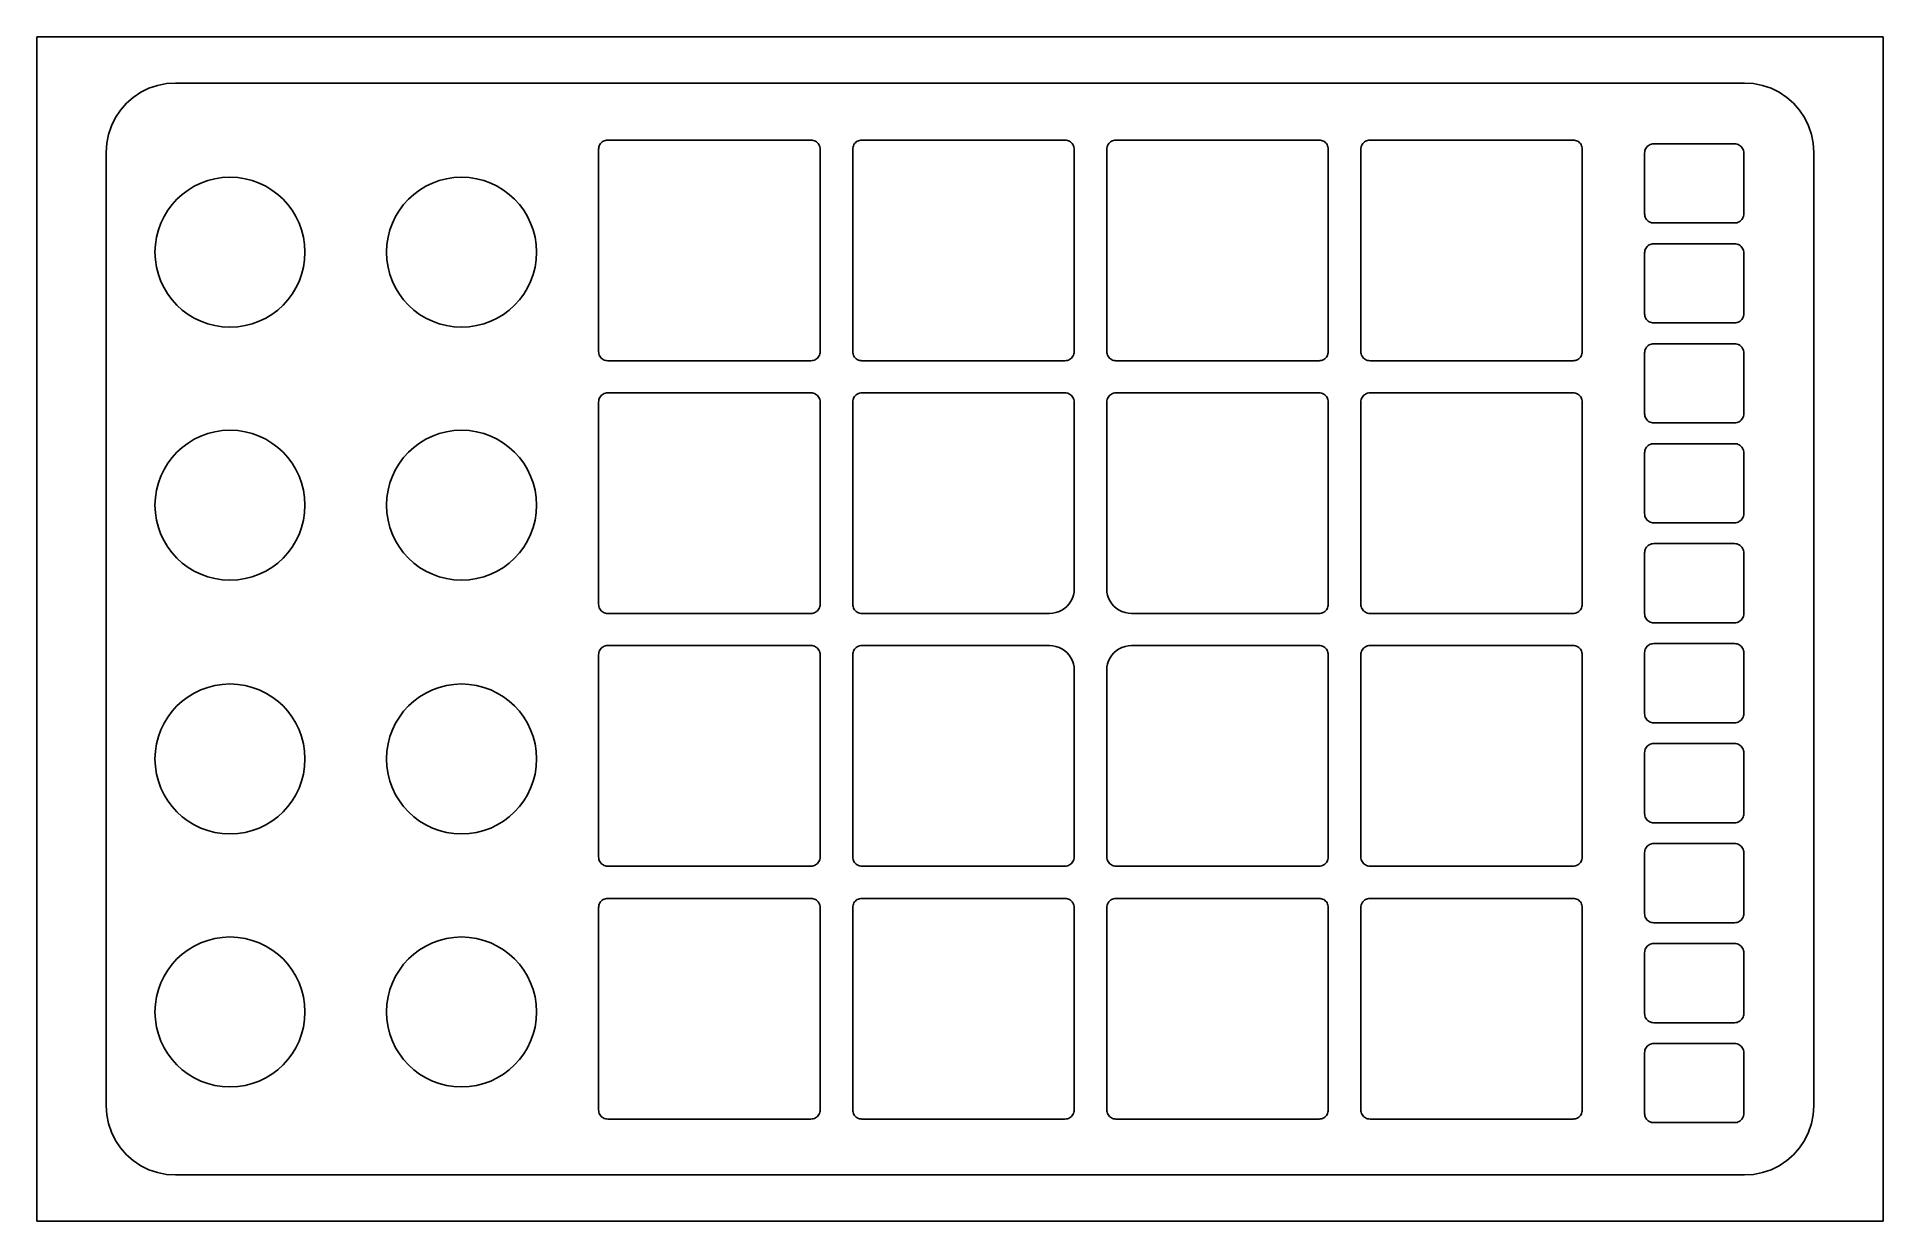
# Model space of a CAD drawing. Header units: millimetres. Extents: x 0 to 240, y 0 to 154.
import ezdxf

# ---------------------------------------------------------------- set-up
doc = ezdxf.new("R2010")
doc.units = ezdxf.units.MM

msp = doc.modelspace()

# ---------------------------------------------------------------- linework, layer by layer
at = {"layer": 'ALIGN_FRAME', "color": 5}
msp.add_lwpolyline([(0, 154), (240, 154), (240, 0), (0, 0)], close=True, dxfattribs=at)
at = {"layer": 'CUT', "color": 1}
for points in [[(9, 139), (9.077, 140.1747), (9.3067, 141.3294), (9.6851, 142.4442), (10.2058, 143.5), (10.8598, 144.4789), (11.636, 145.364), (12.5211, 146.1402), (13.5, 146.7942), (14.5558, 147.3149), (15.6706, 147.6933), (16.8253, 147.923), (18, 148), (222, 148), (223.1747, 147.923), (224.3294, 147.6933), (225.4442, 147.3149), (226.5, 146.7942), (227.4789, 146.1402), (228.364, 145.364), (229.1402, 144.4789), (229.7942, 143.5), (230.3149, 142.4442), (230.6933, 141.3294), (230.923, 140.1747), (231, 139), (231, 15), (230.923, 13.8253), (230.6933, 12.6706), (230.3149, 11.5558), (229.7942, 10.5), (229.1402, 9.5211), (228.364, 8.636), (227.4789, 7.8598), (226.5, 7.2058), (225.4442, 6.6851), (224.3294, 6.3067), (223.1747, 6.077), (222, 6), (18, 6), (16.8253, 6.077), (15.6706, 6.3067), (14.5558, 6.6851), (13.5, 7.2058), (12.5211, 7.8598), (11.636, 8.636), (10.8598, 9.5211), (10.2058, 10.5), (9.6851, 11.5558), (9.3067, 12.6706), (9.077, 13.8253), (9, 15)], [(73.02, 139.39), (73.0303, 139.5466), (73.0609, 139.7006), (73.1113, 139.8492), (73.1808, 139.99), (73.268, 140.1205), (73.3715, 140.2385), (73.4895, 140.342), (73.62, 140.4292), (73.7608, 140.4987), (73.9094, 140.5491), (74.0634, 140.5797), (74.22, 140.59), (100.62, 140.59), (100.7766, 140.5797), (100.9306, 140.5491), (101.0792, 140.4987), (101.22, 140.4292), (101.3505, 140.342), (101.4685, 140.2385), (101.572, 140.1205), (101.6592, 139.99), (101.7287, 139.8492), (101.7791, 139.7006), (101.8097, 139.5466), (101.82, 139.39), (101.82, 113.09), (101.8097, 112.9334), (101.7791, 112.7794), (101.7287, 112.6308), (101.6592, 112.49), (101.572, 112.3595), (101.4685, 112.2415), (101.3505, 112.138), (101.22, 112.0508), (101.0792, 111.9813), (100.9306, 111.9309), (100.7766, 111.9003), (100.62, 111.89), (74.22, 111.89), (74.0634, 111.9003), (73.9094, 111.9309), (73.7608, 111.9813), (73.62, 112.0508), (73.4895, 112.138), (73.3715, 112.2415), (73.268, 112.3595), (73.1808, 112.49), (73.1113, 112.6308), (73.0609, 112.7794), (73.0303, 112.9334), (73.02, 113.09)], [(106.05, 139.39), (106.0603, 139.5466), (106.0909, 139.7006), (106.1413, 139.8492), (106.2108, 139.99), (106.298, 140.1205), (106.4015, 140.2385), (106.5195, 140.342), (106.65, 140.4292), (106.7908, 140.4987), (106.9394, 140.5491), (107.0934, 140.5797), (107.25, 140.59), (133.65, 140.59), (133.8066, 140.5797), (133.9606, 140.5491), (134.1092, 140.4987), (134.25, 140.4292), (134.3805, 140.342), (134.4985, 140.2385), (134.602, 140.1205), (134.6892, 139.99), (134.7587, 139.8492), (134.8091, 139.7006), (134.8397, 139.5466), (134.85, 139.39), (134.85, 113.09), (134.8397, 112.9334), (134.8091, 112.7794), (134.7587, 112.6308), (134.6892, 112.49), (134.602, 112.3595), (134.4985, 112.2415), (134.3805, 112.138), (134.25, 112.0508), (134.1092, 111.9813), (133.9606, 111.9309), (133.8066, 111.9003), (133.65, 111.89), (107.25, 111.89), (107.0934, 111.9003), (106.9394, 111.9309), (106.7908, 111.9813), (106.65, 112.0508), (106.5195, 112.138), (106.4015, 112.2415), (106.298, 112.3595), (106.2108, 112.49), (106.1413, 112.6308), (106.0909, 112.7794), (106.0603, 112.9334), (106.05, 113.09)], [(139.08, 139.39), (139.0903, 139.5466), (139.1209, 139.7006), (139.1713, 139.8492), (139.2408, 139.99), (139.328, 140.1205), (139.4315, 140.2385), (139.5495, 140.342), (139.68, 140.4292), (139.8208, 140.4987), (139.9694, 140.5491), (140.1234, 140.5797), (140.28, 140.59), (166.68, 140.59), (166.8366, 140.5797), (166.9906, 140.5491), (167.1392, 140.4987), (167.28, 140.4292), (167.4105, 140.342), (167.5285, 140.2385), (167.632, 140.1205), (167.7192, 139.99), (167.7887, 139.8492), (167.8391, 139.7006), (167.8697, 139.5466), (167.88, 139.39), (167.88, 113.09), (167.8697, 112.9334), (167.8391, 112.7794), (167.7887, 112.6308), (167.7192, 112.49), (167.632, 112.3595), (167.5285, 112.2415), (167.4105, 112.138), (167.28, 112.0508), (167.1392, 111.9813), (166.9906, 111.9309), (166.8366, 111.9003), (166.68, 111.89), (140.28, 111.89), (140.1234, 111.9003), (139.9694, 111.9309), (139.8208, 111.9813), (139.68, 112.0508), (139.5495, 112.138), (139.4315, 112.2415), (139.328, 112.3595), (139.2408, 112.49), (139.1713, 112.6308), (139.1209, 112.7794), (139.0903, 112.9334), (139.08, 113.09)], [(172.1, 139.39), (172.1103, 139.5466), (172.1409, 139.7006), (172.1913, 139.8492), (172.2608, 139.99), (172.348, 140.1205), (172.4515, 140.2385), (172.5695, 140.342), (172.7, 140.4292), (172.8408, 140.4987), (172.9894, 140.5491), (173.1434, 140.5797), (173.3, 140.59), (199.7, 140.59), (199.8566, 140.5797), (200.0106, 140.5491), (200.1592, 140.4987), (200.3, 140.4292), (200.4305, 140.342), (200.5485, 140.2385), (200.652, 140.1205), (200.7392, 139.99), (200.8087, 139.8492), (200.8591, 139.7006), (200.8897, 139.5466), (200.9, 139.39), (200.9, 113.09), (200.8897, 112.9334), (200.8591, 112.7794), (200.8087, 112.6308), (200.7392, 112.49), (200.652, 112.3595), (200.5485, 112.2415), (200.4305, 112.138), (200.3, 112.0508), (200.1592, 111.9813), (200.0106, 111.9309), (199.8566, 111.9003), (199.7, 111.89), (173.3, 111.89), (173.1434, 111.9003), (172.9894, 111.9309), (172.8408, 111.9813), (172.7, 112.0508), (172.5695, 112.138), (172.4515, 112.2415), (172.348, 112.3595), (172.2608, 112.49), (172.1913, 112.6308), (172.1409, 112.7794), (172.1103, 112.9334), (172.1, 113.09)], [(209, 138.9), (209.0103, 139.0566), (209.0409, 139.2106), (209.0913, 139.3592), (209.1608, 139.5), (209.248, 139.6305), (209.3515, 139.7485), (209.4695, 139.852), (209.6, 139.9392), (209.7408, 140.0087), (209.8894, 140.0591), (210.0434, 140.0897), (210.2, 140.1), (220.7, 140.1), (220.8566, 140.0897), (221.0106, 140.0591), (221.1592, 140.0087), (221.3, 139.9392), (221.4305, 139.852), (221.5485, 139.7485), (221.652, 139.6305), (221.7392, 139.5), (221.8087, 139.3592), (221.8591, 139.2106), (221.8897, 139.0566), (221.9, 138.9), (221.9, 131), (221.8897, 130.8434), (221.8591, 130.6894), (221.8087, 130.5408), (221.7392, 130.4), (221.652, 130.2695), (221.5485, 130.1515), (221.4305, 130.048), (221.3, 129.9608), (221.1592, 129.8913), (221.0106, 129.8409), (220.8566, 129.8103), (220.7, 129.8), (210.2, 129.8), (210.0434, 129.8103), (209.8894, 129.8409), (209.7408, 129.8913), (209.6, 129.9608), (209.4695, 130.048), (209.3515, 130.1515), (209.248, 130.2695), (209.1608, 130.4), (209.0913, 130.5408), (209.0409, 130.6894), (209.0103, 130.8434), (209, 131)], [(209, 125.9), (209.0103, 126.0566), (209.0409, 126.2106), (209.0913, 126.3592), (209.1608, 126.5), (209.248, 126.6305), (209.3515, 126.7485), (209.4695, 126.852), (209.6, 126.9392), (209.7408, 127.0087), (209.8894, 127.0591), (210.0434, 127.0897), (210.2, 127.1), (220.7, 127.1), (220.8566, 127.0897), (221.0106, 127.0591), (221.1592, 127.0087), (221.3, 126.9392), (221.4305, 126.852), (221.5485, 126.7485), (221.652, 126.6305), (221.7392, 126.5), (221.8087, 126.3592), (221.8591, 126.2106), (221.8897, 126.0566), (221.9, 125.9), (221.9, 118), (221.8897, 117.8434), (221.8591, 117.6894), (221.8087, 117.5408), (221.7392, 117.4), (221.652, 117.2695), (221.5485, 117.1515), (221.4305, 117.048), (221.3, 116.9608), (221.1592, 116.8913), (221.0106, 116.8409), (220.8566, 116.8103), (220.7, 116.8), (210.2, 116.8), (210.0434, 116.8103), (209.8894, 116.8409), (209.7408, 116.8913), (209.6, 116.9608), (209.4695, 117.048), (209.3515, 117.1515), (209.248, 117.2695), (209.1608, 117.4), (209.0913, 117.5408), (209.0409, 117.6894), (209.0103, 117.8434), (209, 118)], [(209, 112.9), (209.0103, 113.0566), (209.0409, 113.2106), (209.0913, 113.3592), (209.1608, 113.5), (209.248, 113.6305), (209.3515, 113.7485), (209.4695, 113.852), (209.6, 113.9392), (209.7408, 114.0087), (209.8894, 114.0591), (210.0434, 114.0897), (210.2, 114.1), (220.7, 114.1), (220.8566, 114.0897), (221.0106, 114.0591), (221.1592, 114.0087), (221.3, 113.9392), (221.4305, 113.852), (221.5485, 113.7485), (221.652, 113.6305), (221.7392, 113.5), (221.8087, 113.3592), (221.8591, 113.2106), (221.8897, 113.0566), (221.9, 112.9), (221.9, 105), (221.8897, 104.8434), (221.8591, 104.6894), (221.8087, 104.5408), (221.7392, 104.4), (221.652, 104.2695), (221.5485, 104.1515), (221.4305, 104.048), (221.3, 103.9608), (221.1592, 103.8913), (221.0106, 103.8409), (220.8566, 103.8103), (220.7, 103.8), (210.2, 103.8), (210.0434, 103.8103), (209.8894, 103.8409), (209.7408, 103.8913), (209.6, 103.9608), (209.4695, 104.048), (209.3515, 104.1515), (209.248, 104.2695), (209.1608, 104.4), (209.0913, 104.5408), (209.0409, 104.6894), (209.0103, 104.8434), (209, 105)], [(73.02, 106.52), (73.0303, 106.6766), (73.0609, 106.8306), (73.1113, 106.9792), (73.1808, 107.12), (73.268, 107.2505), (73.3715, 107.3685), (73.4895, 107.472), (73.62, 107.5592), (73.7608, 107.6287), (73.9094, 107.6791), (74.0634, 107.7097), (74.22, 107.72), (100.62, 107.72), (100.7766, 107.7097), (100.9306, 107.6791), (101.0792, 107.6287), (101.22, 107.5592), (101.3505, 107.472), (101.4685, 107.3685), (101.572, 107.2505), (101.6592, 107.12), (101.7287, 106.9792), (101.7791, 106.8306), (101.8097, 106.6766), (101.82, 106.52), (101.82, 80.22), (101.8097, 80.0634), (101.7791, 79.9094), (101.7287, 79.7608), (101.6592, 79.62), (101.572, 79.4895), (101.4685, 79.3715), (101.3505, 79.268), (101.22, 79.1808), (101.0792, 79.1113), (100.9306, 79.0609), (100.7766, 79.0303), (100.62, 79.02), (74.22, 79.02), (74.0634, 79.0303), (73.9094, 79.0609), (73.7608, 79.1113), (73.62, 79.1808), (73.4895, 79.268), (73.3715, 79.3715), (73.268, 79.4895), (73.1808, 79.62), (73.1113, 79.7608), (73.0609, 79.9094), (73.0303, 80.0634), (73.02, 80.22)], [(106.05, 106.52), (106.0603, 106.6766), (106.0909, 106.8306), (106.1413, 106.9792), (106.2108, 107.12), (106.298, 107.2505), (106.4015, 107.3685), (106.5195, 107.472), (106.65, 107.5592), (106.7908, 107.6287), (106.9394, 107.6791), (107.0934, 107.7097), (107.25, 107.72), (133.65, 107.72), (133.8066, 107.7097), (133.9606, 107.6791), (134.1092, 107.6287), (134.25, 107.5592), (134.3805, 107.472), (134.4985, 107.3685), (134.602, 107.2505), (134.6892, 107.12), (134.7587, 106.9792), (134.8091, 106.8306), (134.8397, 106.6766), (134.85, 106.52), (134.85, 82.22), (134.8226, 81.8023), (134.741, 81.3918), (134.6064, 80.9954), (134.4213, 80.62), (134.1887, 80.272), (133.9127, 79.9573), (133.598, 79.6813), (133.25, 79.4487), (132.8746, 79.2636), (132.4782, 79.129), (132.0677, 79.0474), (131.65, 79.02), (107.25, 79.02), (107.0934, 79.0303), (106.9394, 79.0609), (106.7908, 79.1113), (106.65, 79.1808), (106.5195, 79.268), (106.4015, 79.3715), (106.298, 79.4895), (106.2108, 79.62), (106.1413, 79.7608), (106.0909, 79.9094), (106.0603, 80.0634), (106.05, 80.22)], [(139.08, 106.52), (139.0903, 106.6766), (139.1209, 106.8306), (139.1713, 106.9792), (139.2408, 107.12), (139.328, 107.2505), (139.4315, 107.3685), (139.5495, 107.472), (139.68, 107.5592), (139.8208, 107.6287), (139.9694, 107.6791), (140.1234, 107.7097), (140.28, 107.72), (166.68, 107.72), (166.8366, 107.7097), (166.9906, 107.6791), (167.1392, 107.6287), (167.28, 107.5592), (167.4105, 107.472), (167.5285, 107.3685), (167.632, 107.2505), (167.7192, 107.12), (167.7887, 106.9792), (167.8391, 106.8306), (167.8697, 106.6766), (167.88, 106.52), (167.88, 80.22), (167.8697, 80.0634), (167.8391, 79.9094), (167.7887, 79.7608), (167.7192, 79.62), (167.632, 79.4895), (167.5285, 79.3715), (167.4105, 79.268), (167.28, 79.1808), (167.1392, 79.1113), (166.9906, 79.0609), (166.8366, 79.0303), (166.68, 79.02), (142.28, 79.02), (141.8623, 79.0474), (141.4518, 79.129), (141.0554, 79.2636), (140.68, 79.4487), (140.332, 79.6813), (140.0173, 79.9573), (139.7413, 80.272), (139.5087, 80.62), (139.3236, 80.9954), (139.189, 81.3918), (139.1074, 81.8023), (139.08, 82.22)], [(172.1, 106.52), (172.1103, 106.6766), (172.1409, 106.8306), (172.1913, 106.9792), (172.2608, 107.12), (172.348, 107.2505), (172.4515, 107.3685), (172.5695, 107.472), (172.7, 107.5592), (172.8408, 107.6287), (172.9894, 107.6791), (173.1434, 107.7097), (173.3, 107.72), (199.7, 107.72), (199.8566, 107.7097), (200.0106, 107.6791), (200.1592, 107.6287), (200.3, 107.5592), (200.4305, 107.472), (200.5485, 107.3685), (200.652, 107.2505), (200.7392, 107.12), (200.8087, 106.9792), (200.8591, 106.8306), (200.8897, 106.6766), (200.9, 106.52), (200.9, 80.22), (200.8897, 80.0634), (200.8591, 79.9094), (200.8087, 79.7608), (200.7392, 79.62), (200.652, 79.4895), (200.5485, 79.3715), (200.4305, 79.268), (200.3, 79.1808), (200.1592, 79.1113), (200.0106, 79.0609), (199.8566, 79.0303), (199.7, 79.02), (173.3, 79.02), (173.1434, 79.0303), (172.9894, 79.0609), (172.8408, 79.1113), (172.7, 79.1808), (172.5695, 79.268), (172.4515, 79.3715), (172.348, 79.4895), (172.2608, 79.62), (172.1913, 79.7608), (172.1409, 79.9094), (172.1103, 80.0634), (172.1, 80.22)], [(209, 99.9), (209.0103, 100.0566), (209.0409, 100.2106), (209.0913, 100.3592), (209.1608, 100.5), (209.248, 100.6305), (209.3515, 100.7485), (209.4695, 100.852), (209.6, 100.9392), (209.7408, 101.0087), (209.8894, 101.0591), (210.0434, 101.0897), (210.2, 101.1), (220.7, 101.1), (220.8566, 101.0897), (221.0106, 101.0591), (221.1592, 101.0087), (221.3, 100.9392), (221.4305, 100.852), (221.5485, 100.7485), (221.652, 100.6305), (221.7392, 100.5), (221.8087, 100.3592), (221.8591, 100.2106), (221.8897, 100.0566), (221.9, 99.9), (221.9, 92), (221.8897, 91.8434), (221.8591, 91.6894), (221.8087, 91.5408), (221.7392, 91.4), (221.652, 91.2695), (221.5485, 91.1515), (221.4305, 91.048), (221.3, 90.9608), (221.1592, 90.8913), (221.0106, 90.8409), (220.8566, 90.8103), (220.7, 90.8), (210.2, 90.8), (210.0434, 90.8103), (209.8894, 90.8409), (209.7408, 90.8913), (209.6, 90.9608), (209.4695, 91.048), (209.3515, 91.1515), (209.248, 91.2695), (209.1608, 91.4), (209.0913, 91.5408), (209.0409, 91.6894), (209.0103, 91.8434), (209, 92)], [(209, 86.9), (209.0103, 87.0566), (209.0409, 87.2106), (209.0913, 87.3592), (209.1608, 87.5), (209.248, 87.6305), (209.3515, 87.7485), (209.4695, 87.852), (209.6, 87.9392), (209.7408, 88.0087), (209.8894, 88.0591), (210.0434, 88.0897), (210.2, 88.1), (220.7, 88.1), (220.8566, 88.0897), (221.0106, 88.0591), (221.1592, 88.0087), (221.3, 87.9392), (221.4305, 87.852), (221.5485, 87.7485), (221.652, 87.6305), (221.7392, 87.5), (221.8087, 87.3592), (221.8591, 87.2106), (221.8897, 87.0566), (221.9, 86.9), (221.9, 79), (221.8897, 78.8434), (221.8591, 78.6894), (221.8087, 78.5408), (221.7392, 78.4), (221.652, 78.2695), (221.5485, 78.1515), (221.4305, 78.048), (221.3, 77.9608), (221.1592, 77.8913), (221.0106, 77.8409), (220.8566, 77.8103), (220.7, 77.8), (210.2, 77.8), (210.0434, 77.8103), (209.8894, 77.8409), (209.7408, 77.8913), (209.6, 77.9608), (209.4695, 78.048), (209.3515, 78.1515), (209.248, 78.2695), (209.1608, 78.4), (209.0913, 78.5408), (209.0409, 78.6894), (209.0103, 78.8434), (209, 79)], [(73.02, 73.65), (73.0303, 73.8066), (73.0609, 73.9606), (73.1113, 74.1092), (73.1808, 74.25), (73.268, 74.3805), (73.3715, 74.4985), (73.4895, 74.602), (73.62, 74.6892), (73.7608, 74.7587), (73.9094, 74.8091), (74.0634, 74.8397), (74.22, 74.85), (100.62, 74.85), (100.7766, 74.8397), (100.9306, 74.8091), (101.0792, 74.7587), (101.22, 74.6892), (101.3505, 74.602), (101.4685, 74.4985), (101.572, 74.3805), (101.6592, 74.25), (101.7287, 74.1092), (101.7791, 73.9606), (101.8097, 73.8066), (101.82, 73.65), (101.82, 47.35), (101.8097, 47.1934), (101.7791, 47.0394), (101.7287, 46.8908), (101.6592, 46.75), (101.572, 46.6195), (101.4685, 46.5015), (101.3505, 46.398), (101.22, 46.3108), (101.0792, 46.2413), (100.9306, 46.1909), (100.7766, 46.1603), (100.62, 46.15), (74.22, 46.15), (74.0634, 46.1603), (73.9094, 46.1909), (73.7608, 46.2413), (73.62, 46.3108), (73.4895, 46.398), (73.3715, 46.5015), (73.268, 46.6195), (73.1808, 46.75), (73.1113, 46.8908), (73.0609, 47.0394), (73.0303, 47.1934), (73.02, 47.35)], [(106.05, 73.65), (106.0603, 73.8066), (106.0909, 73.9606), (106.1413, 74.1092), (106.2108, 74.25), (106.298, 74.3805), (106.4015, 74.4985), (106.5195, 74.602), (106.65, 74.6892), (106.7908, 74.7587), (106.9394, 74.8091), (107.0934, 74.8397), (107.25, 74.85), (131.65, 74.85), (132.0677, 74.8226), (132.4782, 74.741), (132.8746, 74.6064), (133.25, 74.4213), (133.598, 74.1887), (133.9127, 73.9127), (134.1887, 73.598), (134.4213, 73.25), (134.6064, 72.8746), (134.741, 72.4782), (134.8226, 72.0677), (134.85, 71.65), (134.85, 47.35), (134.8397, 47.1934), (134.8091, 47.0394), (134.7587, 46.8908), (134.6892, 46.75), (134.602, 46.6195), (134.4985, 46.5015), (134.3805, 46.398), (134.25, 46.3108), (134.1092, 46.2413), (133.9606, 46.1909), (133.8066, 46.1603), (133.65, 46.15), (107.25, 46.15), (107.0934, 46.1603), (106.9394, 46.1909), (106.7908, 46.2413), (106.65, 46.3108), (106.5195, 46.398), (106.4015, 46.5015), (106.298, 46.6195), (106.2108, 46.75), (106.1413, 46.8908), (106.0909, 47.0394), (106.0603, 47.1934), (106.05, 47.35)], [(139.08, 71.65), (139.1074, 72.0677), (139.189, 72.4782), (139.3236, 72.8746), (139.5087, 73.25), (139.7413, 73.598), (140.0173, 73.9127), (140.332, 74.1887), (140.68, 74.4213), (141.0554, 74.6064), (141.4518, 74.741), (141.8623, 74.8226), (142.28, 74.85), (166.68, 74.85), (166.8366, 74.8397), (166.9906, 74.8091), (167.1392, 74.7587), (167.28, 74.6892), (167.4105, 74.602), (167.5285, 74.4985), (167.632, 74.3805), (167.7192, 74.25), (167.7887, 74.1092), (167.8391, 73.9606), (167.8697, 73.8066), (167.88, 73.65), (167.88, 47.35), (167.8697, 47.1934), (167.8391, 47.0394), (167.7887, 46.8908), (167.7192, 46.75), (167.632, 46.6195), (167.5285, 46.5015), (167.4105, 46.398), (167.28, 46.3108), (167.1392, 46.2413), (166.9906, 46.1909), (166.8366, 46.1603), (166.68, 46.15), (140.28, 46.15), (140.1234, 46.1603), (139.9694, 46.1909), (139.8208, 46.2413), (139.68, 46.3108), (139.5495, 46.398), (139.4315, 46.5015), (139.328, 46.6195), (139.2408, 46.75), (139.1713, 46.8908), (139.1209, 47.0394), (139.0903, 47.1934), (139.08, 47.35)], [(172.1, 73.65), (172.1103, 73.8066), (172.1409, 73.9606), (172.1913, 74.1092), (172.2608, 74.25), (172.348, 74.3805), (172.4515, 74.4985), (172.5695, 74.602), (172.7, 74.6892), (172.8408, 74.7587), (172.9894, 74.8091), (173.1434, 74.8397), (173.3, 74.85), (199.7, 74.85), (199.8566, 74.8397), (200.0106, 74.8091), (200.1592, 74.7587), (200.3, 74.6892), (200.4305, 74.602), (200.5485, 74.4985), (200.652, 74.3805), (200.7392, 74.25), (200.8087, 74.1092), (200.8591, 73.9606), (200.8897, 73.8066), (200.9, 73.65), (200.9, 47.35), (200.8897, 47.1934), (200.8591, 47.0394), (200.8087, 46.8908), (200.7392, 46.75), (200.652, 46.6195), (200.5485, 46.5015), (200.4305, 46.398), (200.3, 46.3108), (200.1592, 46.2413), (200.0106, 46.1909), (199.8566, 46.1603), (199.7, 46.15), (173.3, 46.15), (173.1434, 46.1603), (172.9894, 46.1909), (172.8408, 46.2413), (172.7, 46.3108), (172.5695, 46.398), (172.4515, 46.5015), (172.348, 46.6195), (172.2608, 46.75), (172.1913, 46.8908), (172.1409, 47.0394), (172.1103, 47.1934), (172.1, 47.35)], [(209, 73.9), (209.0103, 74.0566), (209.0409, 74.2106), (209.0913, 74.3592), (209.1608, 74.5), (209.248, 74.6305), (209.3515, 74.7485), (209.4695, 74.852), (209.6, 74.9392), (209.7408, 75.0087), (209.8894, 75.0591), (210.0434, 75.0897), (210.2, 75.1), (220.7, 75.1), (220.8566, 75.0897), (221.0106, 75.0591), (221.1592, 75.0087), (221.3, 74.9392), (221.4305, 74.852), (221.5485, 74.7485), (221.652, 74.6305), (221.7392, 74.5), (221.8087, 74.3592), (221.8591, 74.2106), (221.8897, 74.0566), (221.9, 73.9), (221.9, 66), (221.8897, 65.8434), (221.8591, 65.6894), (221.8087, 65.5408), (221.7392, 65.4), (221.652, 65.2695), (221.5485, 65.1515), (221.4305, 65.048), (221.3, 64.9608), (221.1592, 64.8913), (221.0106, 64.8409), (220.8566, 64.8103), (220.7, 64.8), (210.2, 64.8), (210.0434, 64.8103), (209.8894, 64.8409), (209.7408, 64.8913), (209.6, 64.9608), (209.4695, 65.048), (209.3515, 65.1515), (209.248, 65.2695), (209.1608, 65.4), (209.0913, 65.5408), (209.0409, 65.6894), (209.0103, 65.8434), (209, 66)], [(209, 60.9), (209.0103, 61.0566), (209.0409, 61.2106), (209.0913, 61.3592), (209.1608, 61.5), (209.248, 61.6305), (209.3515, 61.7485), (209.4695, 61.852), (209.6, 61.9392), (209.7408, 62.0087), (209.8894, 62.0591), (210.0434, 62.0897), (210.2, 62.1), (220.7, 62.1), (220.8566, 62.0897), (221.0106, 62.0591), (221.1592, 62.0087), (221.3, 61.9392), (221.4305, 61.852), (221.5485, 61.7485), (221.652, 61.6305), (221.7392, 61.5), (221.8087, 61.3592), (221.8591, 61.2106), (221.8897, 61.0566), (221.9, 60.9), (221.9, 53), (221.8897, 52.8434), (221.8591, 52.6894), (221.8087, 52.5408), (221.7392, 52.4), (221.652, 52.2695), (221.5485, 52.1515), (221.4305, 52.048), (221.3, 51.9608), (221.1592, 51.8913), (221.0106, 51.8409), (220.8566, 51.8103), (220.7, 51.8), (210.2, 51.8), (210.0434, 51.8103), (209.8894, 51.8409), (209.7408, 51.8913), (209.6, 51.9608), (209.4695, 52.048), (209.3515, 52.1515), (209.248, 52.2695), (209.1608, 52.4), (209.0913, 52.5408), (209.0409, 52.6894), (209.0103, 52.8434), (209, 53)], [(209, 47.9), (209.0103, 48.0566), (209.0409, 48.2106), (209.0913, 48.3592), (209.1608, 48.5), (209.248, 48.6305), (209.3515, 48.7485), (209.4695, 48.852), (209.6, 48.9392), (209.7408, 49.0087), (209.8894, 49.0591), (210.0434, 49.0897), (210.2, 49.1), (220.7, 49.1), (220.8566, 49.0897), (221.0106, 49.0591), (221.1592, 49.0087), (221.3, 48.9392), (221.4305, 48.852), (221.5485, 48.7485), (221.652, 48.6305), (221.7392, 48.5), (221.8087, 48.3592), (221.8591, 48.2106), (221.8897, 48.0566), (221.9, 47.9), (221.9, 40), (221.8897, 39.8434), (221.8591, 39.6894), (221.8087, 39.5408), (221.7392, 39.4), (221.652, 39.2695), (221.5485, 39.1515), (221.4305, 39.048), (221.3, 38.9608), (221.1592, 38.8913), (221.0106, 38.8409), (220.8566, 38.8103), (220.7, 38.8), (210.2, 38.8), (210.0434, 38.8103), (209.8894, 38.8409), (209.7408, 38.8913), (209.6, 38.9608), (209.4695, 39.048), (209.3515, 39.1515), (209.248, 39.2695), (209.1608, 39.4), (209.0913, 39.5408), (209.0409, 39.6894), (209.0103, 39.8434), (209, 40)], [(73.02, 40.77), (73.0303, 40.9266), (73.0609, 41.0806), (73.1113, 41.2292), (73.1808, 41.37), (73.268, 41.5005), (73.3715, 41.6185), (73.4895, 41.722), (73.62, 41.8092), (73.7608, 41.8787), (73.9094, 41.9291), (74.0634, 41.9597), (74.22, 41.97), (100.62, 41.97), (100.7766, 41.9597), (100.9306, 41.9291), (101.0792, 41.8787), (101.22, 41.8092), (101.3505, 41.722), (101.4685, 41.6185), (101.572, 41.5005), (101.6592, 41.37), (101.7287, 41.2292), (101.7791, 41.0806), (101.8097, 40.9266), (101.82, 40.77), (101.82, 14.47), (101.8097, 14.3134), (101.7791, 14.1594), (101.7287, 14.0108), (101.6592, 13.87), (101.572, 13.7395), (101.4685, 13.6215), (101.3505, 13.518), (101.22, 13.4308), (101.0792, 13.3613), (100.9306, 13.3109), (100.7766, 13.2803), (100.62, 13.27), (74.22, 13.27), (74.0634, 13.2803), (73.9094, 13.3109), (73.7608, 13.3613), (73.62, 13.4308), (73.4895, 13.518), (73.3715, 13.6215), (73.268, 13.7395), (73.1808, 13.87), (73.1113, 14.0108), (73.0609, 14.1594), (73.0303, 14.3134), (73.02, 14.47)], [(106.05, 40.77), (106.0603, 40.9266), (106.0909, 41.0806), (106.1413, 41.2292), (106.2108, 41.37), (106.298, 41.5005), (106.4015, 41.6185), (106.5195, 41.722), (106.65, 41.8092), (106.7908, 41.8787), (106.9394, 41.9291), (107.0934, 41.9597), (107.25, 41.97), (133.65, 41.97), (133.8066, 41.9597), (133.9606, 41.9291), (134.1092, 41.8787), (134.25, 41.8092), (134.3805, 41.722), (134.4985, 41.6185), (134.602, 41.5005), (134.6892, 41.37), (134.7587, 41.2292), (134.8091, 41.0806), (134.8397, 40.9266), (134.85, 40.77), (134.85, 14.47), (134.8397, 14.3134), (134.8091, 14.1594), (134.7587, 14.0108), (134.6892, 13.87), (134.602, 13.7395), (134.4985, 13.6215), (134.3805, 13.518), (134.25, 13.4308), (134.1092, 13.3613), (133.9606, 13.3109), (133.8066, 13.2803), (133.65, 13.27), (107.25, 13.27), (107.0934, 13.2803), (106.9394, 13.3109), (106.7908, 13.3613), (106.65, 13.4308), (106.5195, 13.518), (106.4015, 13.6215), (106.298, 13.7395), (106.2108, 13.87), (106.1413, 14.0108), (106.0909, 14.1594), (106.0603, 14.3134), (106.05, 14.47)], [(139.08, 40.77), (139.0903, 40.9266), (139.1209, 41.0806), (139.1713, 41.2292), (139.2408, 41.37), (139.328, 41.5005), (139.4315, 41.6185), (139.5495, 41.722), (139.68, 41.8092), (139.8208, 41.8787), (139.9694, 41.9291), (140.1234, 41.9597), (140.28, 41.97), (166.68, 41.97), (166.8366, 41.9597), (166.9906, 41.9291), (167.1392, 41.8787), (167.28, 41.8092), (167.4105, 41.722), (167.5285, 41.6185), (167.632, 41.5005), (167.7192, 41.37), (167.7887, 41.2292), (167.8391, 41.0806), (167.8697, 40.9266), (167.88, 40.77), (167.88, 14.47), (167.8697, 14.3134), (167.8391, 14.1594), (167.7887, 14.0108), (167.7192, 13.87), (167.632, 13.7395), (167.5285, 13.6215), (167.4105, 13.518), (167.28, 13.4308), (167.1392, 13.3613), (166.9906, 13.3109), (166.8366, 13.2803), (166.68, 13.27), (140.28, 13.27), (140.1234, 13.2803), (139.9694, 13.3109), (139.8208, 13.3613), (139.68, 13.4308), (139.5495, 13.518), (139.4315, 13.6215), (139.328, 13.7395), (139.2408, 13.87), (139.1713, 14.0108), (139.1209, 14.1594), (139.0903, 14.3134), (139.08, 14.47)], [(172.1, 40.77), (172.1103, 40.9266), (172.1409, 41.0806), (172.1913, 41.2292), (172.2608, 41.37), (172.348, 41.5005), (172.4515, 41.6185), (172.5695, 41.722), (172.7, 41.8092), (172.8408, 41.8787), (172.9894, 41.9291), (173.1434, 41.9597), (173.3, 41.97), (199.7, 41.97), (199.8566, 41.9597), (200.0106, 41.9291), (200.1592, 41.8787), (200.3, 41.8092), (200.4305, 41.722), (200.5485, 41.6185), (200.652, 41.5005), (200.7392, 41.37), (200.8087, 41.2292), (200.8591, 41.0806), (200.8897, 40.9266), (200.9, 40.77), (200.9, 14.47), (200.8897, 14.3134), (200.8591, 14.1594), (200.8087, 14.0108), (200.7392, 13.87), (200.652, 13.7395), (200.5485, 13.6215), (200.4305, 13.518), (200.3, 13.4308), (200.1592, 13.3613), (200.0106, 13.3109), (199.8566, 13.2803), (199.7, 13.27), (173.3, 13.27), (173.1434, 13.2803), (172.9894, 13.3109), (172.8408, 13.3613), (172.7, 13.4308), (172.5695, 13.518), (172.4515, 13.6215), (172.348, 13.7395), (172.2608, 13.87), (172.1913, 14.0108), (172.1409, 14.1594), (172.1103, 14.3134), (172.1, 14.47)], [(209, 34.9), (209.0103, 35.0566), (209.0409, 35.2106), (209.0913, 35.3592), (209.1608, 35.5), (209.248, 35.6305), (209.3515, 35.7485), (209.4695, 35.852), (209.6, 35.9392), (209.7408, 36.0087), (209.8894, 36.0591), (210.0434, 36.0897), (210.2, 36.1), (220.7, 36.1), (220.8566, 36.0897), (221.0106, 36.0591), (221.1592, 36.0087), (221.3, 35.9392), (221.4305, 35.852), (221.5485, 35.7485), (221.652, 35.6305), (221.7392, 35.5), (221.8087, 35.3592), (221.8591, 35.2106), (221.8897, 35.0566), (221.9, 34.9), (221.9, 27), (221.8897, 26.8434), (221.8591, 26.6894), (221.8087, 26.5408), (221.7392, 26.4), (221.652, 26.2695), (221.5485, 26.1515), (221.4305, 26.048), (221.3, 25.9608), (221.1592, 25.8913), (221.0106, 25.8409), (220.8566, 25.8103), (220.7, 25.8), (210.2, 25.8), (210.0434, 25.8103), (209.8894, 25.8409), (209.7408, 25.8913), (209.6, 25.9608), (209.4695, 26.048), (209.3515, 26.1515), (209.248, 26.2695), (209.1608, 26.4), (209.0913, 26.5408), (209.0409, 26.6894), (209.0103, 26.8434), (209, 27)], [(209, 21.9), (209.0103, 22.0566), (209.0409, 22.2106), (209.0913, 22.3592), (209.1608, 22.5), (209.248, 22.6305), (209.3515, 22.7485), (209.4695, 22.852), (209.6, 22.9392), (209.7408, 23.0087), (209.8894, 23.0591), (210.0434, 23.0897), (210.2, 23.1), (220.7, 23.1), (220.8566, 23.0897), (221.0106, 23.0591), (221.1592, 23.0087), (221.3, 22.9392), (221.4305, 22.852), (221.5485, 22.7485), (221.652, 22.6305), (221.7392, 22.5), (221.8087, 22.3592), (221.8591, 22.2106), (221.8897, 22.0566), (221.9, 21.9), (221.9, 14), (221.8897, 13.8434), (221.8591, 13.6894), (221.8087, 13.5408), (221.7392, 13.4), (221.652, 13.2695), (221.5485, 13.1515), (221.4305, 13.048), (221.3, 12.9608), (221.1592, 12.8913), (221.0106, 12.8409), (220.8566, 12.8103), (220.7, 12.8), (210.2, 12.8), (210.0434, 12.8103), (209.8894, 12.8409), (209.7408, 12.8913), (209.6, 12.9608), (209.4695, 13.048), (209.3515, 13.1515), (209.248, 13.2695), (209.1608, 13.4), (209.0913, 13.5408), (209.0409, 13.6894), (209.0103, 13.8434), (209, 14)]]:
    msp.add_lwpolyline(points, close=True, dxfattribs=at)
for centre in [(25.1, 126), (55.2, 126), (25.1, 93.1), (55.2, 93.1), (25.1, 60.1), (55.2, 60.1), (25.1, 27.2), (55.2, 27.2)]:
    msp.add_circle(centre, 9.75, dxfattribs=at)

doc.saveas('drawing.dxf')
